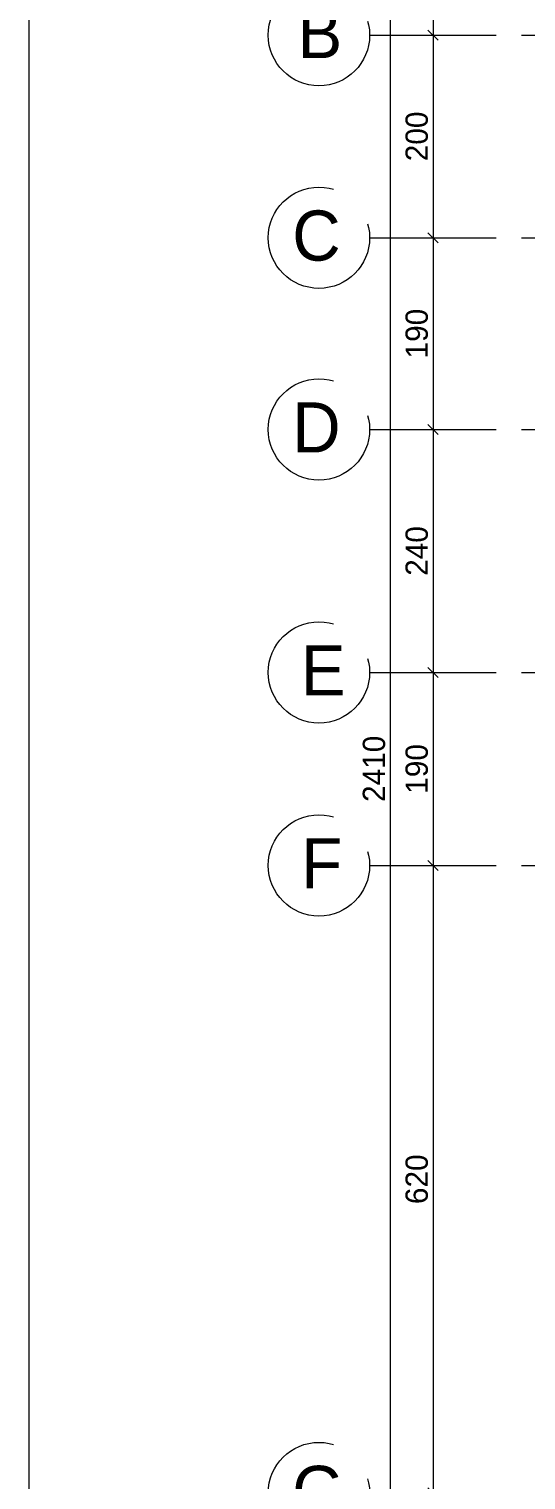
# Model space of a CAD drawing. Header units: inches. Extents: x -114 to 635, y -137 to 57.
# Drawn here: x 77.5 to 82.41, y 11.61 to 25.94 of the extents above; entities that cross this region are included whole.
import ezdxf

# ---------------------------------------------------------------- set-up
doc = ezdxf.new("R2010")
doc.units = ezdxf.units.IN
doc.header["$MEASUREMENT"] = 0
doc.header["$PDMODE"] = 98
for name, pattern in [('( Hidden )', [0.375, 0.25, -0.125]), ('CENTER', [2, 1.25, -0.25, 0.25, -0.25]), ('CENTERX2', [4, 2.5, -0.5, 0.5, -0.5])]:
    doc.linetypes.add(name, pattern=pattern)
doc.layers.get('0').update_dxf_attribs({"lineweight": 5})
doc.layers.get('Defpoints').update_dxf_attribs({"lineweight": 5})
doc.layers.add('AXIES', color=7, linetype='CENTER', lineweight=0, true_color=0x949596)
for name, color, linetype, lineweight in [('AXIS DIMENSION', 8, 'Continuous', 5), ('BORDER A2', 7, 'Continuous', 50), ('E-AX', 9, '( Hidden )', 0)]:
    doc.layers.add(name, color=color, linetype=linetype, lineweight=lineweight)
doc.styles.add('A0$0$002-F.FLOOR PLAN$0$xref plans$0$ATTRIBUTE', font='BKANT.TTF')
doc.styles.add('MAIN', font='')
doc.styles.get('MAIN').set_extended_font_data('Shonar Bangla')
doc.dimstyles.new('MFS-AXIS', dxfattribs={"dimtxt": 0.22, "dimasz": 0.1, "dimexe": 0, "dimexo": 0.15, "dimgap": 0.05, "dimtad": 1, "dimdec": 0, "dimlfac": 100, "dimzin": 0, "dimdsep": 46, "dimtxsty": 'MAIN', "dimblk": 'OBLIQUE', "dimcen": 0.09, "dimclrd": 1, "dimclre": 1, "dimclrt": 2, "dimadec": 0, "dimazin": 0, "dimtfac": 1, "dimtdec": 0, "dimtix": 1, "dimtofl": 0, "dimtmove": 2, "dimatfit": 3, "dimldrblk": 'OBLIQUE', "dimfxl": 0.05, "dimfxlon": 1, "dimtolj": 1, "dimtzin": 0, "dimlwd": -1, "dimarcsym": 1})

# ---------------------------------------------------------------- blocks, each defined once
blk = doc.blocks.new('_Oblique')
at = {"color": 0, "lineweight": -2}
blk.add_line((-0.5, -0.5), (0.5, 0.5), dxfattribs=at)
blk = doc.blocks.new('*D1387')
at = {"layer": 'AXIS DIMENSION', "color": 1, "linetype": 'Continuous', "lineweight": -2, "transparency": 16777216}
for p, q in [((20.869, -581.977), (20.919, -581.977)), ((20.869, -587.177), (20.919, -587.177))]:
    blk.add_line(p, q, dxfattribs=at)
at = {"layer": 'AXIS DIMENSION', "color": 17, "linetype": 'Continuous', "transparency": 16777216}
blk.add_line((20.919, -581.977), (20.919, -587.177), dxfattribs=at)
at = {"layer": 'Defpoints', "color": 0, "transparency": 16777216}
for p in [(20.293, -581.977), (20.293, -587.177), (20.919, -587.177)]:
    blk.add_point(p, dxfattribs=at)
at = {"layer": 'AXIS DIMENSION', "color": 17, "transparency": 16777216, "xscale": 0.1, "yscale": 0.1, "zscale": 0.1}
for p, rotation in [((20.919, -581.977), 90), ((20.919, -587.177), 270)]:
    blk.add_blockref('_Oblique', p, dxfattribs=dict(at, rotation=rotation))
at = {"layer": 'AXIS DIMENSION', "color": 3, "transparency": 16777216, "insert": (20.759, -584.577), "char_height": 0.22, "attachment_point": 5, "rotation": 90, "style": 'MAIN'}
blk.add_mtext('\\A1;520', dxfattribs=at)
blk = doc.blocks.new('*D1389')
at = {"layer": 'AXIS DIMENSION', "color": 1, "linetype": 'Continuous', "lineweight": -2, "transparency": 16777216}
blk.add_line((20.869, -587.177), (20.919, -587.177), dxfattribs=at)
at = {"layer": 'AXIS DIMENSION', "color": 17, "linetype": 'Continuous', "transparency": 16777216}
blk.add_line((20.919, -587.177), (20.919, -589.178), dxfattribs=at)
at = {"layer": 'Defpoints', "color": 0, "transparency": 16777216}
for p in [(20.293, -587.177), (20.919, -589.178), (20.919, -589.178)]:
    blk.add_point(p, dxfattribs=at)
at = {"layer": 'AXIS DIMENSION', "color": 17, "transparency": 16777216, "xscale": 0.1, "yscale": 0.1, "zscale": 0.1}
for p, rotation in [((20.919, -587.177), 90), ((20.919, -589.178), 270)]:
    blk.add_blockref('_Oblique', p, dxfattribs=dict(at, rotation=rotation))
at = {"layer": 'AXIS DIMENSION', "color": 3, "transparency": 16777216, "insert": (20.759, -588.177), "char_height": 0.22, "attachment_point": 5, "rotation": 90, "style": 'MAIN'}
blk.add_mtext('\\A1;200', dxfattribs=at)
blk = doc.blocks.new('*D1390')
at = {"layer": 'AXIS DIMENSION', "color": 17, "linetype": 'Continuous', "transparency": 16777216}
blk.add_line((20.919, -589.178), (20.919, -591.072), dxfattribs=at)
at = {"layer": 'Defpoints', "color": 0, "transparency": 16777216}
for p in [(20.938, -589.178), (20.919, -591.072), (20.919, -591.072)]:
    blk.add_point(p, dxfattribs=at)
at = {"layer": 'AXIS DIMENSION', "color": 17, "transparency": 16777216, "xscale": 0.1, "yscale": 0.1, "zscale": 0.1}
for p, rotation in [((20.919, -589.178), 90), ((20.919, -591.072), 270)]:
    blk.add_blockref('_Oblique', p, dxfattribs=dict(at, rotation=rotation))
at = {"layer": 'AXIS DIMENSION', "color": 3, "transparency": 16777216, "insert": (20.759, -590.125), "char_height": 0.22, "attachment_point": 5, "rotation": 90, "style": 'MAIN'}
blk.add_mtext('\\A1;190', dxfattribs=at)
blk = doc.blocks.new('*D1409')
at = {"layer": 'AXIS DIMENSION', "color": 17, "linetype": 'Continuous', "transparency": 16777216}
blk.add_line((20.919, -591.072), (20.919, -593.472), dxfattribs=at)
at = {"layer": 'Defpoints', "color": 0, "transparency": 16777216}
for p in [(20.919, -591.072), (20.919, -593.472), (20.919, -593.472)]:
    blk.add_point(p, dxfattribs=at)
at = {"layer": 'AXIS DIMENSION', "color": 17, "transparency": 16777216, "xscale": 0.1, "yscale": 0.1, "zscale": 0.1}
for p, rotation in [((20.919, -591.072), 90), ((20.919, -593.472), 270)]:
    blk.add_blockref('_Oblique', p, dxfattribs=dict(at, rotation=rotation))
at = {"layer": 'AXIS DIMENSION', "color": 3, "transparency": 16777216, "insert": (20.759, -592.272), "char_height": 0.22, "attachment_point": 5, "rotation": 90, "style": 'MAIN'}
blk.add_mtext('\\A1;240', dxfattribs=at)
blk = doc.blocks.new('*D1391')
at = {"layer": 'AXIS DIMENSION', "color": 17, "linetype": 'Continuous', "transparency": 16777216}
blk.add_line((20.919, -593.472), (20.919, -595.378), dxfattribs=at)
at = {"layer": 'Defpoints', "color": 0, "transparency": 16777216}
for p in [(20.938, -593.472), (20.919, -595.378), (20.919, -595.378)]:
    blk.add_point(p, dxfattribs=at)
at = {"layer": 'AXIS DIMENSION', "color": 17, "transparency": 16777216, "xscale": 0.1, "yscale": 0.1, "zscale": 0.1}
for p, rotation in [((20.919, -593.472), 90), ((20.919, -595.378), 270)]:
    blk.add_blockref('_Oblique', p, dxfattribs=dict(at, rotation=rotation))
at = {"layer": 'AXIS DIMENSION', "color": 3, "transparency": 16777216, "insert": (20.759, -594.425), "char_height": 0.22, "attachment_point": 5, "rotation": 90, "style": 'MAIN'}
blk.add_mtext('\\A1;190', dxfattribs=at)
blk = doc.blocks.new('*D1392')
at = {"layer": 'AXIS DIMENSION', "color": 17, "linetype": 'Continuous', "transparency": 16777216}
blk.add_line((20.919, -595.378), (20.919, -601.577), dxfattribs=at)
at = {"layer": 'Defpoints', "color": 0, "transparency": 16777216}
for p in [(20.938, -595.378), (20.919, -601.577), (20.919, -601.577)]:
    blk.add_point(p, dxfattribs=at)
at = {"layer": 'AXIS DIMENSION', "color": 17, "transparency": 16777216, "xscale": 0.1, "yscale": 0.1, "zscale": 0.1}
for p, rotation in [((20.919, -595.378), 90), ((20.919, -601.577), 270)]:
    blk.add_blockref('_Oblique', p, dxfattribs=dict(at, rotation=rotation))
at = {"layer": 'AXIS DIMENSION', "color": 3, "transparency": 16777216, "insert": (20.759, -598.478), "char_height": 0.22, "attachment_point": 5, "rotation": 90, "style": 'MAIN'}
blk.add_mtext('\\A1;620', dxfattribs=at)
blk = doc.blocks.new('*D1388')
at = {"layer": 'AXIS DIMENSION', "color": 1, "linetype": 'Continuous', "lineweight": -2, "transparency": 16777216}
for p, q in [((20.447, -581.977), (20.497, -581.977)), ((20.447, -606.077), (20.497, -606.077))]:
    blk.add_line(p, q, dxfattribs=at)
at = {"layer": 'AXIS DIMENSION', "color": 17, "linetype": 'Continuous', "transparency": 16777216}
blk.add_line((20.497, -581.977), (20.497, -606.077), dxfattribs=at)
at = {"layer": 'Defpoints', "color": 0, "transparency": 16777216}
for p in [(20.293, -581.977), (20.293, -606.077), (20.497, -606.077)]:
    blk.add_point(p, dxfattribs=at)
at = {"layer": 'AXIS DIMENSION', "color": 17, "transparency": 16777216, "xscale": 0.1, "yscale": 0.1, "zscale": 0.1}
for p, rotation in [((20.497, -581.977), 90), ((20.497, -606.077), 270)]:
    blk.add_blockref('_Oblique', p, dxfattribs=dict(at, rotation=rotation))
at = {"layer": 'AXIS DIMENSION', "color": 3, "transparency": 16777216, "insert": (20.337, -594.424), "char_height": 0.22, "attachment_point": 5, "rotation": 90, "style": 'MAIN'}
blk.add_mtext('\\A1;2410', dxfattribs=at)
blk = doc.blocks.new('DASLASDLASLDASLASDLASLQWELQWELQWELQWELQ')
at = {"layer": 'AXIES', "linetype": 'CENTERX2', "ltscale": 0.5}
for p, q in [((20.293, -587.177), (52.683, -587.177)), ((20.293, -589.178), (52.683, -589.178)), ((20.293, -591.072), (52.683, -591.072)), ((20.293, -593.472), (52.683, -593.472)), ((20.293, -595.378), (52.683, -595.378))]:
    blk.add_line(p, q, dxfattribs=at)
at = {"layer": 'AXIES', "linetype": 'CENTERX2'}
for centre in [(19.793, -587.177), (19.793, -589.178), (19.793, -591.072), (19.793, -593.472), (19.793, -595.378), (19.793, -601.577)]:
    blk.add_circle(centre, 0.5, dxfattribs=at)
at = {"layer": 'AXIES', "linetype": 'CENTERX2', "style": 'A0$0$002-F.FLOOR PLAN$0$xref plans$0$ATTRIBUTE'}
for s, p in [('B', (19.581, -587.404)), ('C', (19.529, -589.404)), ('D', (19.529, -591.299)), ('E', (19.615, -593.699)), ('F', (19.618, -595.605)), ('G', (19.529, -601.804))]:
    blk.add_text(s, height=0.495, dxfattribs=at).set_placement(p)
at = {"layer": 'AXIS DIMENSION'}
dim = blk.add_linear_dim(base=(20.497, -606.077), p1=(20.293, -581.977), p2=(20.293, -606.077), angle=90, dimstyle='MFS-AXIS', override={"dimclrd": 17, "dimclrt": 3}, dxfattribs=at)
dim.commit()
dim.dimension.update_dxf_attribs({"geometry": '*D1388', "text_midpoint": (20.337, -594.424), "dimtype": 128})
for base, p1, p2, picture, middle in [((20.919, -587.177), (20.293, -581.977), (20.293, -587.177), '*D1387', (20.759, -584.577)), ((20.919, -589.178), (20.293, -587.177), (20.919, -589.178), '*D1389', (20.759, -588.177)), ((20.919, -593.472), (20.919, -591.072), (20.919, -593.472), '*D1409', (20.759, -592.272)), ((20.919, -601.577), (20.938, -595.378), (20.919, -601.577), '*D1392', (20.759, -598.478))]:
    dim = blk.add_linear_dim(base=base, p1=p1, p2=p2, angle=90, dimstyle='MFS-AXIS', override={"dimclrd": 17, "dimclrt": 3}, dxfattribs=at)
    dim.commit()
    dim.dimension.update_dxf_attribs({"geometry": picture, "text_midpoint": middle})
for base, p1, p2, picture, middle in [((20.919, -591.072), (20.938, -589.178), (20.919, -591.072), '*D1390', (20.759, -590.125)), ((20.919, -595.378), (20.938, -593.472), (20.919, -595.378), '*D1391', (20.759, -594.425))]:
    dim = blk.add_linear_dim(base=base, p1=p1, p2=p2, angle=90, text='190', dimstyle='MFS-AXIS', override={"dimclrd": 17, "dimclrt": 3}, dxfattribs=at)
    dim.commit()
    dim.dimension.update_dxf_attribs({"geometry": picture, "text_midpoint": middle})

msp = doc.modelspace()

# ---------------------------------------------------------------- linework, layer by layer
at = {"layer": 'BORDER A2', "lineweight": 5}
msp.add_lwpolyline([(77.503, -2.308), (123.103, -2.308), (123.103, 37.892), (77.503, 37.892)], close=True, dxfattribs=at)

# ---------------------------------------------------------------- block references
at = {"layer": 'E-AX'}
msp.add_blockref('DASLASDLASLDASLASDLASLQWELQWELQWELQWELQ', (60.572, 613.057), dxfattribs=at)

doc.saveas('drawing.dxf')
